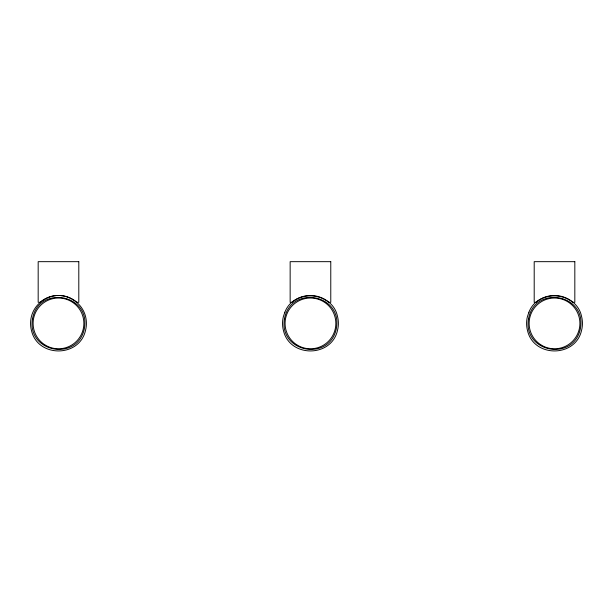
<?xml version="1.0" encoding="UTF-8"?>
<svg xmlns="http://www.w3.org/2000/svg" width="613" height="613" viewBox="0 0 613 613"><rect width="100%" height="100%" fill="white"/><g stroke="black" fill="none" stroke-linecap="round" stroke-linejoin="round"><path stroke-width="0.92" d="M58.457 295.474C45.998 295.382 34.351 304.469 31.401 316.576A41.393 33.907 -0.1 0 0 31.416 330.292C37.454 357.846 79.59 357.8 85.567 330.231A41.393 33.907 -0.1 0 0 85.552 316.523C82.625 304.408 70.817 295.343 58.488 295.474M32.474 318.844C26.696 352.927 78.349 361.976 84.494 327.963C90.28 293.888 38.627 284.83 32.474 318.844M284.455 318.844C278.67 352.927 330.323 361.976 336.468 327.963C342.253 293.888 290.6 284.83 284.455 318.844M528.506 318.844C522.72 352.927 574.373 361.976 580.526 327.963C586.304 293.888 534.651 284.83 528.506 318.844M284.869 312.216L283.382 316.576A41.393 33.907 -0.1 0 0 283.39 330.292C289.428 357.846 331.572 357.8 337.541 330.231A41.393 33.907 -0.1 0 0 337.525 316.523C332.491 291.436 293.918 288.279 284.869 312.216M528.927 312.216L527.433 316.576A41.393 33.907 -0.1 0 0 527.448 330.292C533.479 357.846 575.622 357.8 581.599 330.231A41.393 33.907 -0.1 0 0 581.584 316.523C576.542 291.436 537.969 288.279 528.927 312.216M78.801 261.667L38.175 261.667L38.175 302.293L40.205 302.293A27.914 27.914 0 0 1 76.755 302.286L78.801 302.293L78.801 261.667M330.775 261.667L290.148 261.667L290.148 302.293L292.179 302.293A27.914 27.914 0 0 1 328.729 302.286L330.775 302.293L330.775 261.667M574.825 261.667L534.199 261.667L534.199 302.293L536.229 302.293A27.914 27.914 0 0 1 572.78 302.286L574.825 302.293L574.825 261.667M541.7 345.326A25.394 25.394 0 0 0 579.906 323.541A25.394 25.394 0 0 0 541.938 301.351A25.394 25.394 0 0 0 541.7 345.326M297.65 345.326A25.394 25.394 0 0 0 335.847 323.541A25.394 25.394 0 0 0 297.887 301.351A25.394 25.394 0 0 0 297.65 345.326M45.669 345.326A25.394 25.394 0 0 0 83.874 323.541A25.394 25.394 0 0 0 45.914 301.351A25.394 25.394 0 0 0 45.669 345.326"/></g></svg>
